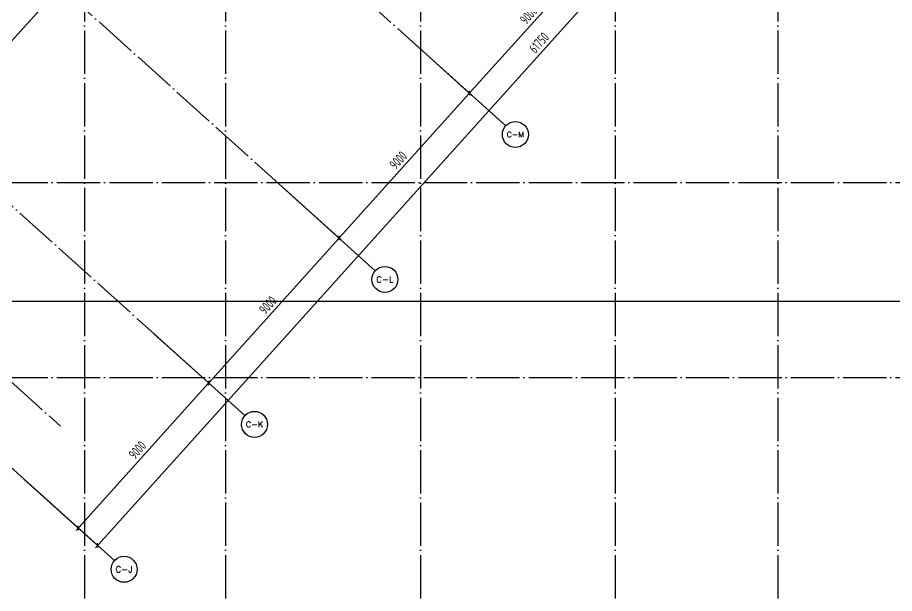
# Model space of a CAD drawing. Extents: x -502255 to 1362592, y -400300 to 332622.
# Drawn here: x -425497 to -385008, y -247539 to -220964 of the extents above; entities that cross this region are included whole.
import ezdxf
from ezdxf.enums import TextEntityAlignment as Align

# ---------------------------------------------------------------- set-up
doc = ezdxf.new("R2010")
doc.units = 0
doc.header["$LTSCALE"] = 1000
doc.header["$MEASUREMENT"] = 0
doc.linetypes.add('DOTE', pattern=[2.42, 2, -0.2, 0.02, -0.2])
for name, color, linetype in [('AXIS_TEXT', 7, 'Continuous'), ('S-DIM', 3, 'Continuous'), ('S-DOTE', 8, 'DOTE')]:
    doc.layers.add(name, color=color, linetype=linetype)
doc.layers.add('不打印', color=59, linetype='Continuous', plot=False)
doc.styles.add('_TCH_AXIS', font='COMPLEX', dxfattribs={"bigfont": 'GBCBIG'})
doc.styles.add('COMPLEX', font='COMPLEX.shx', dxfattribs={"width": 0.65})
doc.styles.get("Standard").update_dxf_attribs({"font": 'tssdeng2.shx', "width": 0.7, "bigfont": '@@hztxt.shx'})
doc.dimstyles.new('TSSD_150_150', dxfattribs={"dimtxt": 450, "dimasz": 150, "dimexe": 150, "dimexo": 375, "dimgap": 150, "dimtad": 1, "dimdec": 0, "dimzin": 0, "dimdsep": 46, "dimtxsty": 'Standard', "dimblk": 'ARCHTICK', "dimcen": 0, "dimdle": 150, "dimclrt": 7, "dimadec": 0, "dimazin": 0, "dimtfac": 1, "dimtdec": 0, "dimtix": 1, "dimtmove": 2, "dimatfit": 3, "dimfxl": 1, "dimtolj": 1, "dimtzin": 0, "dimarcsym": 0})

# ---------------------------------------------------------------- blocks, each defined once
blk = doc.blocks.new('_AXISO')
blk.add_circle((0, 0), 0.5)
at = {"layer": 'AXIS_TEXT', "style": 'COMPLEX', "width": 1.041667}
blk.add_attdef('A', text='', height=0.56, dxfattribs=at).set_placement((-0.25, -0.28), (0.25, -0.28), align=Align.FIT)
blk = doc.blocks.new('_ArchTick')
at = {"color": 0, "linetype": 'ByBlock', "const_width": 0.4}
blk.add_lwpolyline([(-0.5, -0.5), (0.5, 0.5)], dxfattribs=at)
blk = doc.blocks.new('*D2149')
at = {"layer": 'Defpoints', "color": 0, "transparency": 16777216}
for p in [(1101289, 136860), (1104967, 133548), (1059970, 90971)]:
    blk.add_point(p, dxfattribs=at)
at = {"layer": 'S-DIM', "color": 0, "lineweight": -2, "transparency": 16777216}
for p, q in [((1101567, 136609), (1105079, 133448)), ((1063548, 87547), (1105068, 133659)), ((1060248, 90720), (1063760, 87558))]:
    blk.add_line(p, q, dxfattribs=at)
at = {"layer": 'S-DIM', "color": 0, "lineweight": -2, "transparency": 16777216, "xscale": 150, "yscale": 150, "zscale": 150}
for p, rotation in [((1104967, 133548), 47.99999999999577), ((1063648, 87659), 227.9999999999958)]:
    blk.add_blockref('_ArchTick', p, dxfattribs=dict(at, rotation=rotation))
at = {"layer": 'S-DIM', "color": 7, "transparency": 16777216, "insert": (1084029, 110854), "char_height": 450, "attachment_point": 5, "rotation": 48}
blk.add_mtext('\\A1;61750', dxfattribs=at)
blk = doc.blocks.new('*D2150')
at = {"layer": 'Defpoints', "color": 0, "transparency": 16777216}
for p in [(1065992, 97659), (1068779, 95150), (1059970, 90971)]:
    blk.add_point(p, dxfattribs=at)
at = {"layer": 'S-DIM', "color": 0, "lineweight": -2, "transparency": 16777216}
for p, q in [((1066271, 97408), (1068890, 95050)), ((1062656, 88350), (1068879, 95262)), ((1060248, 90720), (1062868, 88361))]:
    blk.add_line(p, q, dxfattribs=at)
at = {"layer": 'S-DIM', "color": 0, "lineweight": -2, "transparency": 16777216, "xscale": 150, "yscale": 150, "zscale": 150}
for p, rotation in [((1068779, 95150), 47.99999999999557), ((1062757, 88462), 227.9999999999956)]:
    blk.add_blockref('_ArchTick', p, dxfattribs=dict(at, rotation=rotation))
at = {"layer": 'S-DIM', "color": 7, "transparency": 16777216, "insert": (1065489, 92057), "char_height": 450, "attachment_point": 5, "rotation": 48}
blk.add_mtext('\\A1;9000', dxfattribs=at)
blk = doc.blocks.new('*D2151')
at = {"layer": 'Defpoints', "color": 0, "transparency": 16777216}
for p in [(1072014, 104348), (1074801, 101838), (1065992, 97659)]:
    blk.add_point(p, dxfattribs=at)
at = {"layer": 'S-DIM', "color": 0, "lineweight": -2, "transparency": 16777216}
for p, q in [((1072293, 104097), (1074912, 101738)), ((1068678, 95039), (1074901, 101950)), ((1066271, 97408), (1068890, 95050))]:
    blk.add_line(p, q, dxfattribs=at)
at = {"layer": 'S-DIM', "color": 0, "lineweight": -2, "transparency": 16777216, "xscale": 150, "yscale": 150, "zscale": 150}
for p, rotation in [((1074801, 101838), 47.9999999999952), ((1068779, 95150), 227.9999999999952)]:
    blk.add_blockref('_ArchTick', p, dxfattribs=dict(at, rotation=rotation))
at = {"layer": 'S-DIM', "color": 7, "transparency": 16777216, "insert": (1071511, 98745), "char_height": 450, "attachment_point": 5, "rotation": 48}
blk.add_mtext('\\A1;9000', dxfattribs=at)
blk = doc.blocks.new('*D2152')
at = {"layer": 'Defpoints', "color": 0, "transparency": 16777216}
for p in [(1078036, 111036), (1080823, 108527), (1072014, 104348)]:
    blk.add_point(p, dxfattribs=at)
at = {"layer": 'S-DIM', "color": 0, "lineweight": -2, "transparency": 16777216}
for p, q in [((1078315, 110785), (1080935, 108426)), ((1074701, 101727), (1080923, 108638)), ((1072293, 104097), (1074912, 101738))]:
    blk.add_line(p, q, dxfattribs=at)
at = {"layer": 'S-DIM', "color": 0, "lineweight": -2, "transparency": 16777216, "xscale": 150, "yscale": 150, "zscale": 150}
for p, rotation in [((1080823, 108527), 47.99999999999601), ((1074801, 101838), 227.999999999996)]:
    blk.add_blockref('_ArchTick', p, dxfattribs=dict(at, rotation=rotation))
at = {"layer": 'S-DIM', "color": 7, "transparency": 16777216, "insert": (1077533, 105433), "char_height": 450, "attachment_point": 5, "rotation": 48}
blk.add_mtext('\\A1;9000', dxfattribs=at)
blk = doc.blocks.new('*D2153')
at = {"layer": 'Defpoints', "color": 0, "transparency": 16777216}
for p in [(1084058, 117724), (1086845, 115215), (1078036, 111036)]:
    blk.add_point(p, dxfattribs=at)
at = {"layer": 'S-DIM', "color": 0, "lineweight": -2, "transparency": 16777216}
for p, q in [((1084337, 117473), (1086957, 115115)), ((1080723, 108415), (1086946, 115326)), ((1078315, 110785), (1080935, 108426))]:
    blk.add_line(p, q, dxfattribs=at)
at = {"layer": 'S-DIM', "color": 0, "lineweight": -2, "transparency": 16777216, "xscale": 150, "yscale": 150, "zscale": 150}
for p, rotation in [((1086845, 115215), 47.99999999999562), ((1080823, 108527), 227.9999999999957)]:
    blk.add_blockref('_ArchTick', p, dxfattribs=dict(at, rotation=rotation))
at = {"layer": 'S-DIM', "color": 7, "transparency": 16777216, "insert": (1083556, 112122), "char_height": 450, "attachment_point": 5, "rotation": 48}
blk.add_mtext('\\A1;9000', dxfattribs=at)
blk = doc.blocks.new('dsadasd')
at = {"layer": 'S-DIM'}
for p, q in [((1078036.3, 111035.9), (1082495.2, 107021.1)), ((1072014.1, 104347.6), (1076473, 100332.8)), ((1065992, 97659.3), (1070450.8, 93644.5)), ((1059969.8, 90971), (1064428.7, 86956.2))]:
    blk.add_line(p, q, dxfattribs=at)
at = {"layer": 'S-DOTE', "color": 8, "linetype": 'DOTE'}
for p, q in [((1063054.9, 259031.5), (1063054.9, 84926.2)), ((1069554.9, 259031.5), (1069554.9, 84926.2)), ((1078554.9, 259031.5), (1078554.9, 84926.2)), ((1087554.9, 259031.5), (1087554.9, 84926.2)), ((1095054.9, 259031.5), (1095054.9, 84926.2)), ((1043465.8, 92921.4), (1128100.9, 186918.1)), ((1063121.4, 124465.3), (1078036.3, 111035.9)), ((1051131.5, 123150.4), (1072014.1, 104347.6)), ((1051077.1, 111088.7), (1065992, 97659.3)), ((1047021.6, 106584.6), (1061936.5, 93155.2)), ((991597.7, 104400.4), (1154883.8, 104400.4)), ((1045054.9, 104400.4), (1059969.8, 90971)), ((991597.7, 95400.4), (1154883.8, 95400.4))]:
    blk.add_line(p, q, dxfattribs=at)
at = {"layer": 'S-DIM'}
ref = blk.add_blockref('_AXISO', (1082941.1, 106619.6), dxfattribs=dict(at, xscale=1200, yscale=1200, zscale=1200))
ref.add_attrib('A', 'C-M', dxfattribs={"layer": 'AXIS_TEXT', "height": 247.86, "style": '_TCH_AXIS'}).set_placement((1082539.8, 106495.7), (1083342.4, 106495.7), align=Align.FIT)
ref = blk.add_blockref('_AXISO', (1076918.9, 99931.3), dxfattribs=dict(at, xscale=1200, yscale=1200, zscale=1200))
ref.add_attrib('A', 'C-L', dxfattribs={"layer": 'AXIS_TEXT', "height": 269.48, "style": '_TCH_AXIS'}).set_placement((1076521.1, 99796.6), (1077316.7, 99796.6), align=Align.FIT)
ref = blk.add_blockref('_AXISO', (1070896.7, 93243), dxfattribs=dict(at, xscale=1200, yscale=1200, zscale=1200))
ref.add_attrib('A', 'C-K', dxfattribs={"layer": 'AXIS_TEXT', "height": 254.69, "style": '_TCH_AXIS'}).set_placement((1070496.5, 93115.7), (1071297, 93115.7), align=Align.FIT)
ref = blk.add_blockref('_AXISO', (1064874.5, 86554.7), dxfattribs=dict(at, xscale=1200, yscale=1200, zscale=1200))
ref.add_attrib('A', 'C-J', dxfattribs={"layer": 'AXIS_TEXT', "height": 285.97, "style": '_TCH_AXIS'}).set_placement((1064479.6, 86411.7), (1065269.5, 86411.7), align=Align.FIT)
for p1, p2, distance, picture, middle in [((1059969.8, 90971), (1101288.6, 136860.2), -4950, '*D2149', (1084029.1, 110854.3)), ((1078036.3, 111035.9), (1084058.5, 117724.2), -3750, '*D2153', (1083555.5, 112121.7)), ((1072014.1, 104347.6), (1078036.3, 111035.9), -3750, '*D2152', (1077533.3, 105433.4)), ((1065992, 97659.3), (1072014.1, 104347.6), -3750, '*D2151', (1071511.2, 98745.1)), ((1059969.8, 90971), (1065992, 97659.3), -3750, '*D2150', (1065489, 92056.8))]:
    dim = blk.add_aligned_dim(p1=p1, p2=p2, distance=distance, dimstyle='TSSD_150_150', dxfattribs=at)
    dim.commit()
    dim.dimension.update_dxf_attribs({"geometry": picture, "text_midpoint": middle})

msp = doc.modelspace()

# ---------------------------------------------------------------- linework, layer by layer
at = {"layer": '不打印', "color": 4}
msp.add_lwpolyline([(-341793.3, -234065.1), (-477481.2, -234065.1), (-477481.2, -134768.8), (-341793.3, -134768.8)], close=True, dxfattribs=at)

# ---------------------------------------------------------------- block references
at = {"layer": 'S-DOTE'}
msp.add_blockref('dsadasd', (-1485452.6, -332979.9), dxfattribs=at)

doc.saveas('drawing.dxf')
